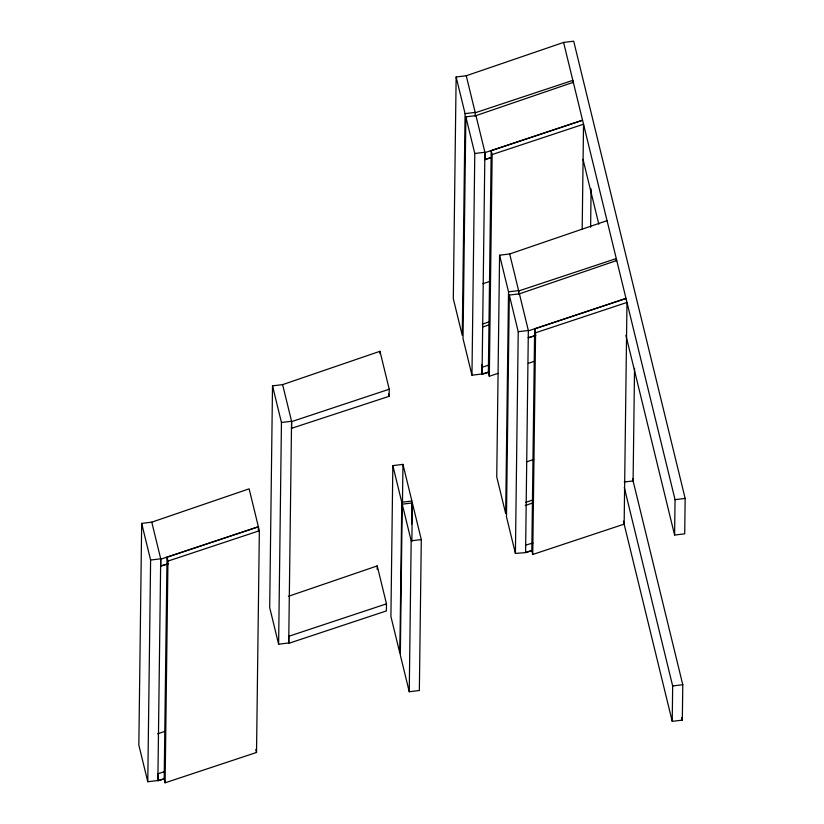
<?xml version="1.0" encoding="UTF-8"?>
<svg xmlns="http://www.w3.org/2000/svg" width="824" height="824" viewBox="0 0 824 824"><rect width="100%" height="100%" fill="white"/><g stroke="black" fill="none" stroke-linecap="round" stroke-linejoin="round"><path stroke-width="1.24" d="M258.334 530.306L258.375 526.773L167.014 557.24L164.182 778.948L165.119 782.8L256.522 752.466L259.354 530.759L249.126 488.838L151.781 522.159L141.677 523.394L138.844 745.092L147.774 781.739L157.878 780.503L160.711 558.806L150.607 560.032L147.774 781.739M157.971 773.427L157.961 780.864L164.058 778.835M151.781 522.159L160.793 559.156L160.711 566.232L168.024 563.801M165.119 782.8L167.952 561.092L167.014 557.24M291.469 428.336L389.134 396.303L389.227 389.227L379.977 351.292L282.622 384.623L272.517 385.848L269.685 607.556L278.615 644.193L288.719 642.967L291.562 421.26L281.447 422.496L278.615 644.193M288.4 596.329L377.227 565.913L386.477 603.848L386.384 610.934L288.812 643.317L288.812 635.881M291.552 428.696L291.644 421.61L282.622 384.623M377.186 569.456L377.227 565.913M379.946 353.651L379.977 351.292M392.842 465.612L390.916 616.517L399.846 653.164L401.782 502.249L392.842 465.612L402.957 464.376L411.887 501.023L411.588 524.043M402.246 504.185L400.32 655.09L409.25 691.727L419.354 690.502L421.291 539.586L412.35 502.949L402.246 504.185L411.176 540.822L409.25 691.727M402.462 502.743L402.957 464.376M411.866 541.317L412.35 502.949M456.136 76.993L453.303 298.69L462.243 335.337L465.076 113.63L456.136 76.993L466.25 75.757L563.595 42.436L573.7 41.2L685.156 498.417L684.713 533.818L674.599 535.044L625.91 335.306M573.319 82.297L475.963 115.618L465.859 116.854L463.026 338.561L471.956 375.198L482.061 373.962L484.893 152.265L474.789 153.491L471.956 375.198M475.221 116.297L475.18 112.404L465.076 113.63M481.556 364.445L482.153 374.323L489.466 371.892M475.963 115.618L484.986 152.615L484.893 159.691L490.991 157.672L484.811 159.341M484.986 152.615L582.558 120.232L491.197 150.699L488.364 372.407L489.312 376.259L497.84 373.427M489.312 376.259L492.144 154.552L491.197 150.699M499.581 255.203L496.748 476.911L505.678 513.548L508.521 291.851L499.581 255.203L509.696 253.977L607.041 220.647M616.754 260.508L519.408 293.838L509.304 295.064L506.472 516.772L515.402 553.409L525.619 552.636L531.717 550.607M518.574 294.158L518.626 290.614L508.521 291.851M515.402 553.409L518.234 331.712L509.304 295.064M518.667 294.508L518.708 290.965L509.696 253.977M519.408 293.838L528.431 330.836L626.003 298.442L534.642 328.91L531.81 550.617L532.747 554.48L624.149 524.136L626.982 302.439L535.59 332.772L532.747 554.48M572.814 82.73L572.845 80.371L475.263 112.754L466.25 75.757M582.187 229.309L583.536 124.218L492.144 154.552M590.623 227.259L591.107 188.902M616.259 260.94L616.29 258.582L518.708 290.965M634.542 368.39L633.1 480.928L624.262 482.009M632.502 478.487L682.777 684.723L682.324 720.125L672.219 721.35L672.672 685.959L624.283 487.458M674.599 535.044L675.052 499.653L563.595 42.436M482.977 283.714L490.27 281.221M482.957 326.912L489.044 324.831M526.423 461.934L533.715 459.432M525.187 505.545L532.489 503.042M157.559 733.865L164.852 731.372M528.246 337.562L535.682 335.574M489.487 371.984L482.061 373.962M168.044 563.904L160.618 565.882M164.089 778.938L157.878 780.503M482.277 324.141L489.6 321.71M528.339 337.912L535.651 335.481M291.644 421.61L389.227 389.227M482.236 367.236L489.559 364.816M528.297 363.322L534.395 361.293M160.793 559.156L258.375 526.773M167.952 561.092L259.354 530.759M525.722 502.352L533.046 499.921M533.004 543.026L525.599 545.097M531.696 550.514L525.588 552.533L528.339 330.476L518.234 331.712M288.905 636.241L386.477 603.848M158.053 773.777L164.151 771.758M401.782 502.249L411.887 501.023M675.052 499.653L685.156 498.417M411.176 540.822L421.291 539.586M672.672 685.959L682.777 684.723M583.001 159.279L598.821 224.2M681.716 717.622L682.324 720.125M623.418 521.149L672.219 721.35M534.642 328.91L535.59 332.772M465.859 116.854L474.789 153.491M388.537 393.862L389.134 396.303M272.517 385.848L281.447 422.496M255.79 749.469L256.522 752.466M141.677 523.394L150.607 560.032"/></g></svg>
